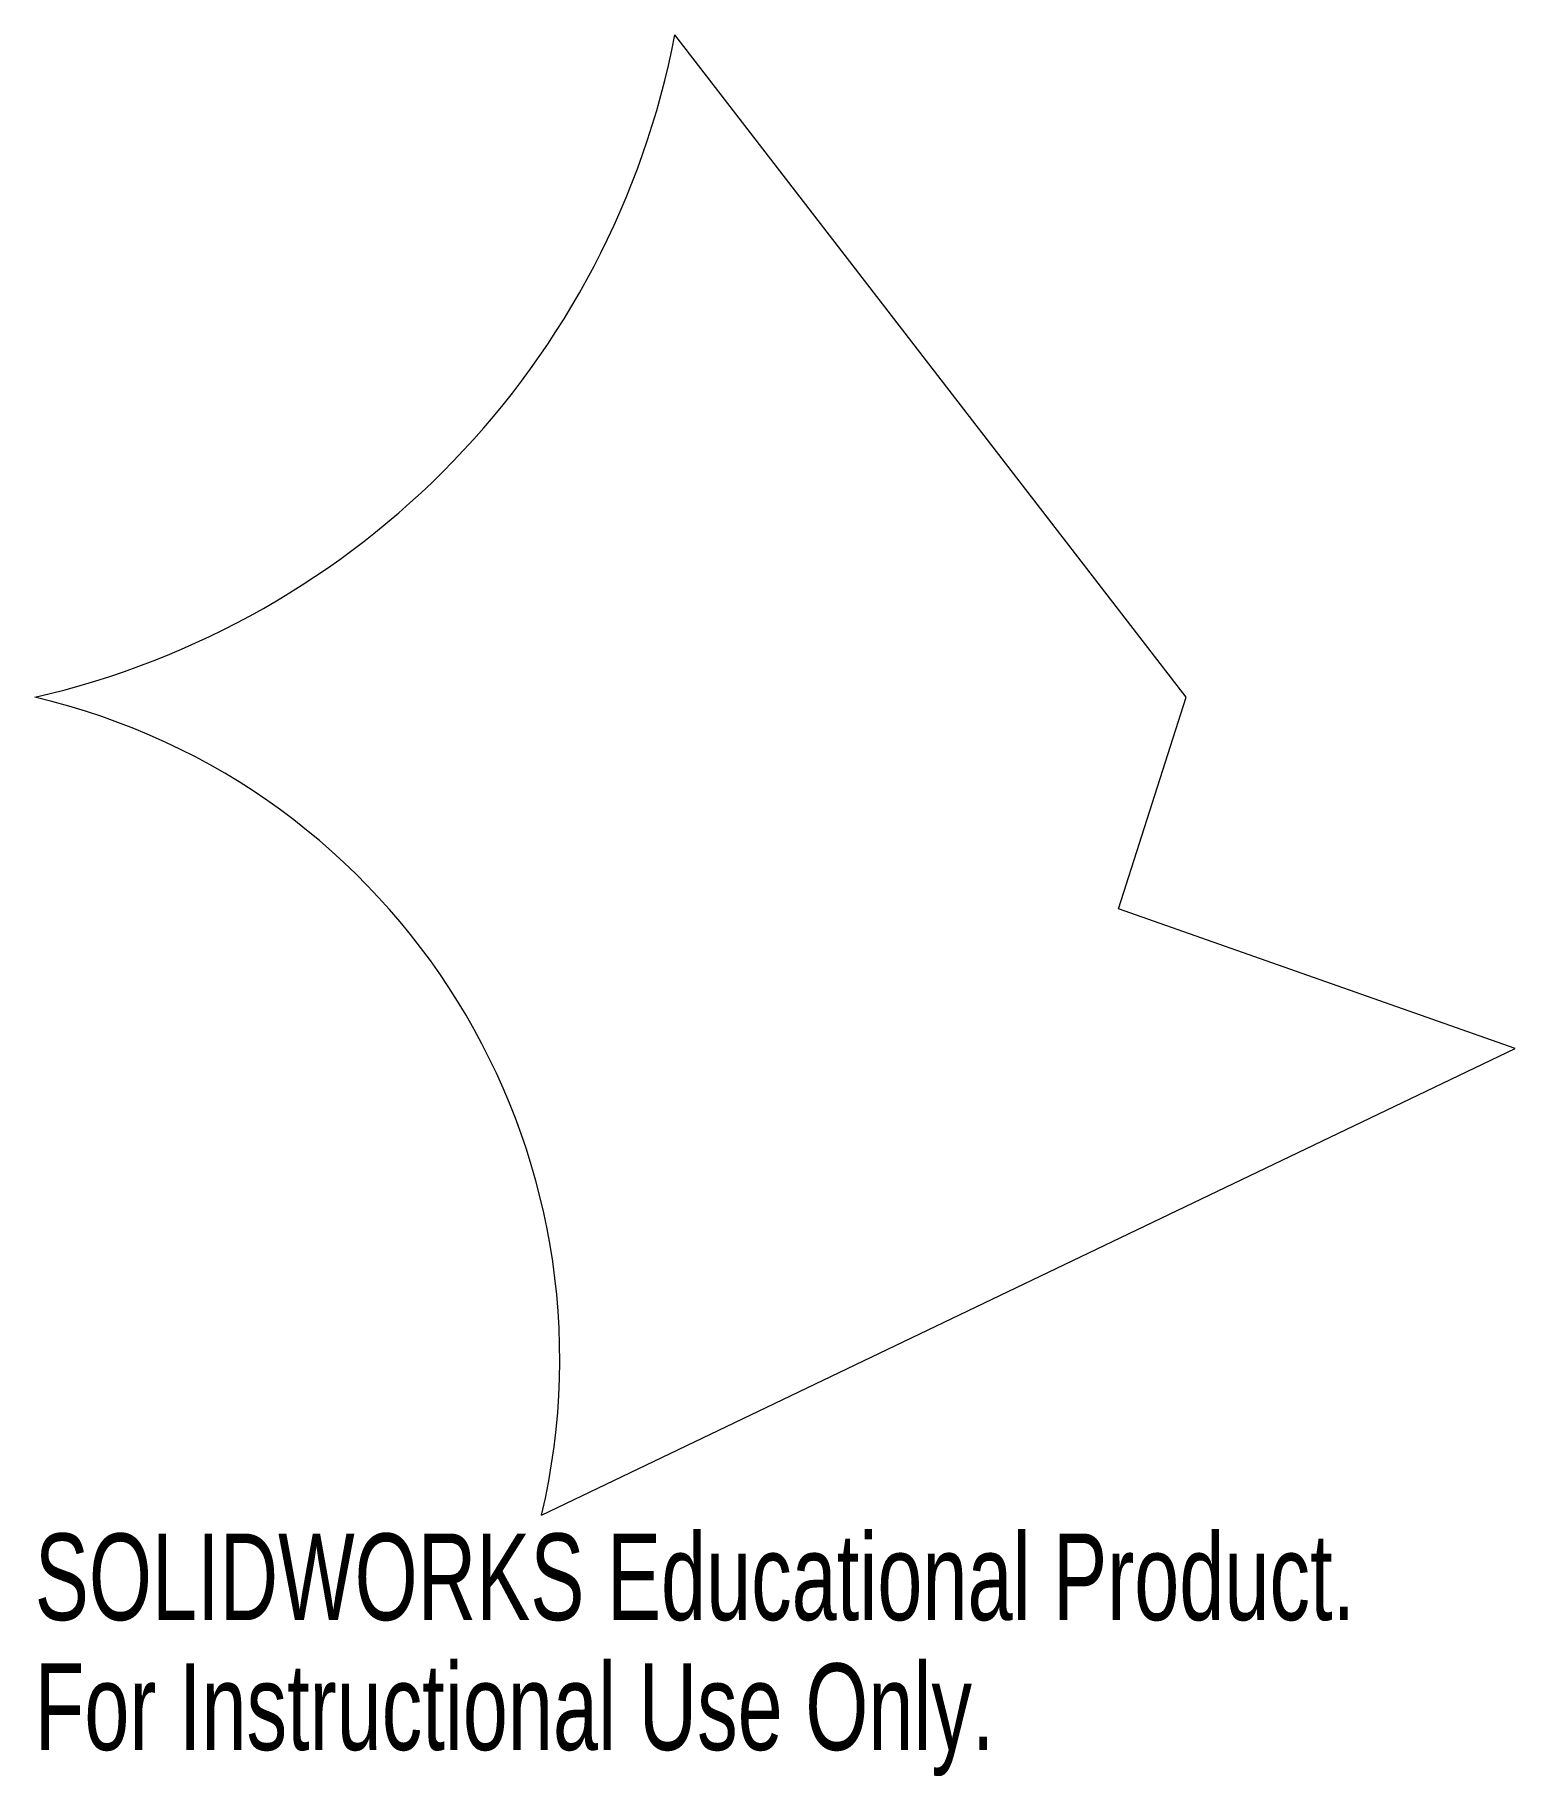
# Model space of a CAD drawing. Header units: millimetres. Extents: x -40.5 to 42.1, y -45.1 to 52.1.
import ezdxf

# ---------------------------------------------------------------- set-up
doc = ezdxf.new("R2010")
doc.units = ezdxf.units.MM
doc.styles.add('SLDTEXTSTYLE0', font='TXT', dxfattribs={"width": 0.7})

msp = doc.modelspace()

# ---------------------------------------------------------------- linework, layer by layer
at = {"color": 144, "linetype": 'Continuous', "lineweight": 18}
for p, q in [((23.715, 15.134), (-4.816, 52.101)), ((19.928, 3.326), (23.715, 15.134)), ((42.075, -4.466), (19.928, 3.326)), ((-12.259, -30.516), (42.075, -4.466))]:
    msp.add_line(p, q, dxfattribs=at)
for centre, radius, start, end in [((-51.044, 61.03), 47.082, 282.88748, 349.06782), ((-49.226, -21.833), 37.973, 346.78092, 76.78092)]:
    msp.add_arc(centre, radius, start, end, dxfattribs=at)

# ---------------------------------------------------------------- texts
at = {"color": 7, "linetype": 'Continuous', "char_height": 4.83362, "attachment_point": 1, "style": 'SLDTEXTSTYLE0'}
for s, insert in [('SOLIDWORKS Educational Product.', (-40.543, -31.536)), ('For Instructional Use Only.', (-40.543, -38.786))]:
    msp.add_mtext(s, dxfattribs=dict(at, insert=insert))

doc.saveas('drawing.dxf')
